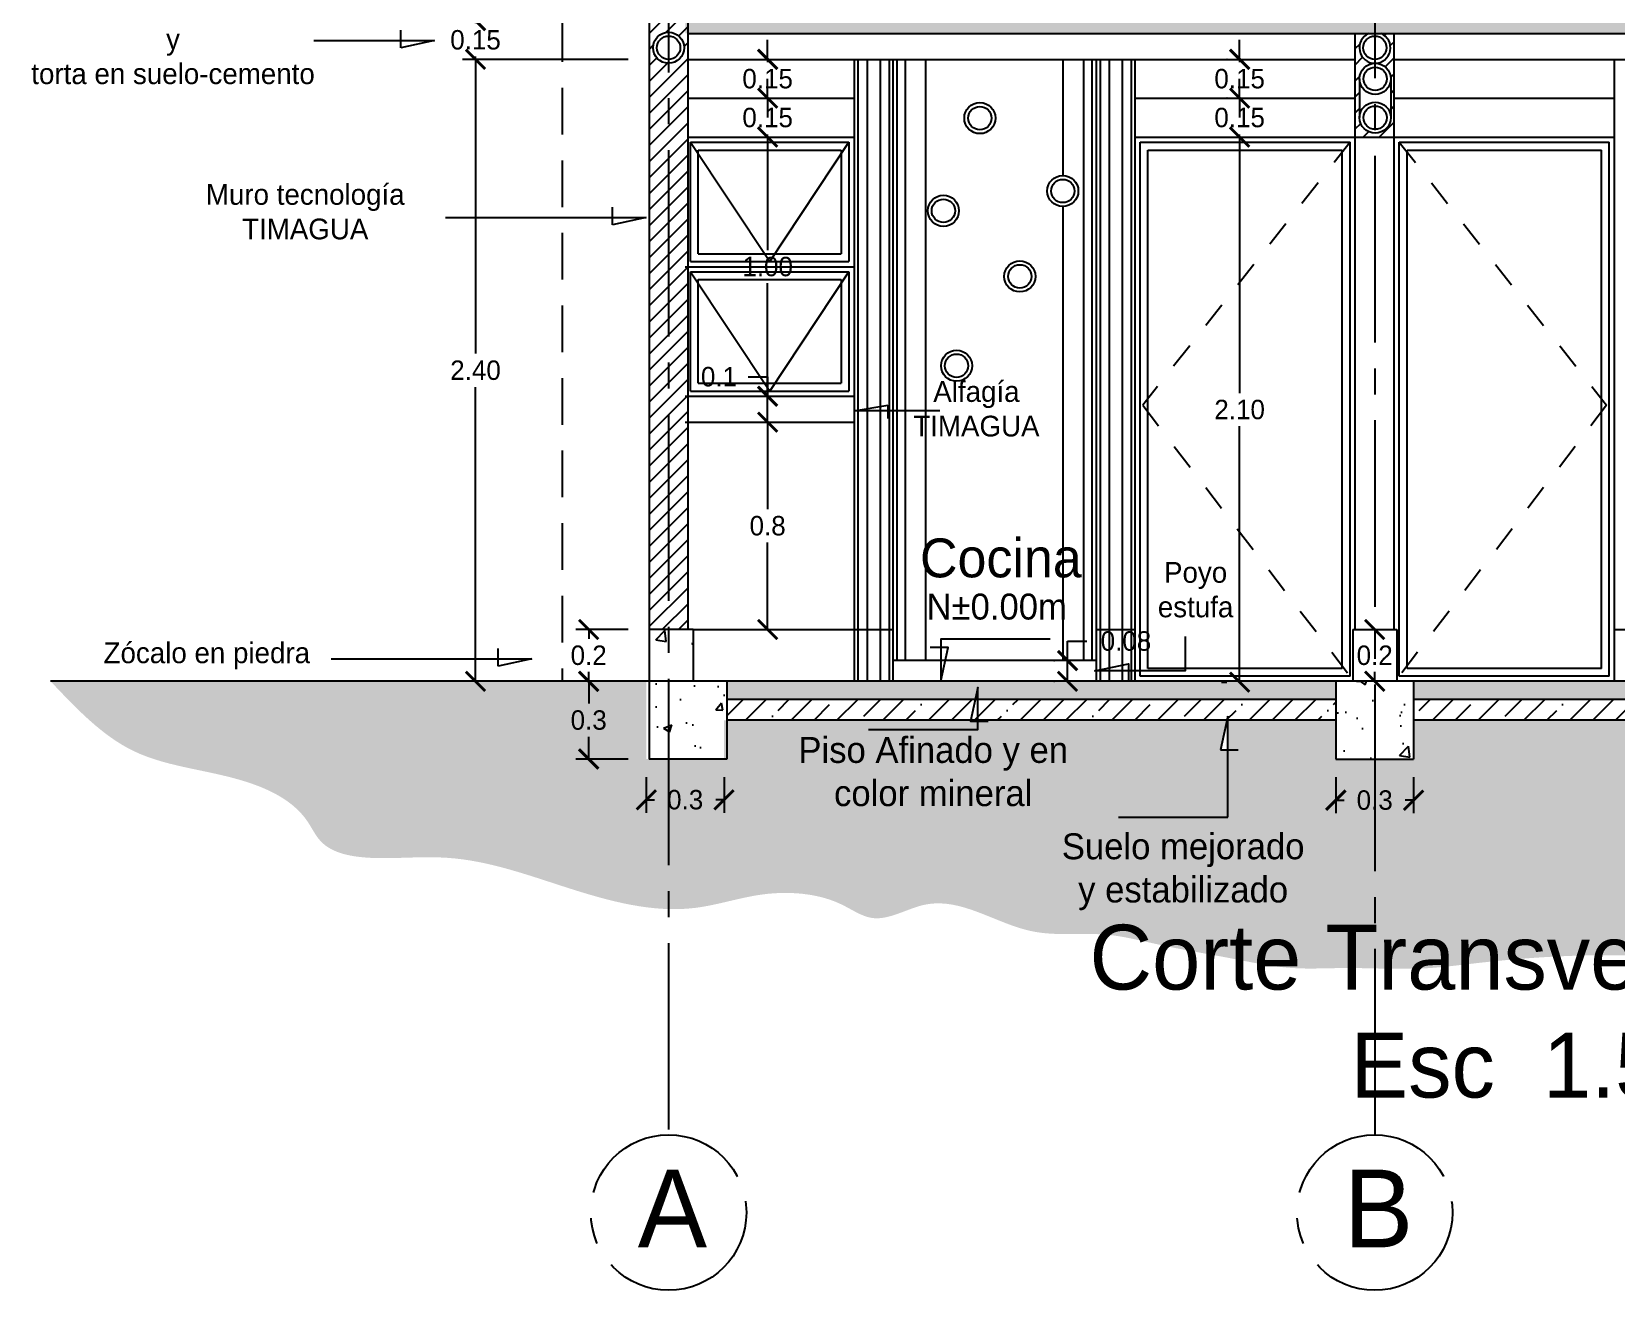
# Model space of a CAD drawing. Extents: x 132.5 to 215, y 54.5 to 129.7.
# Drawn here: x 200.14 to 206.26, y 118.42 to 123.27 of the extents above; entities that cross this region are included whole.
import ezdxf

# ---------------------------------------------------------------- set-up
doc = ezdxf.new("R2010")
doc.units = 0
doc.header["$LTSCALE"] = 0.06
doc.header["$MEASUREMENT"] = 0
doc.header["$PDMODE"] = 34
doc.header["$PDSIZE"] = -5
doc.linetypes.add('ACAD_ISO02W100', pattern=[15, 12, -3])
doc.linetypes.add('ACAD_ISO04W100', pattern=[30.5, 24, -3, 0.5, -3])
doc.layers.get('0').update_dxf_attribs({"linetype": 'CONTINUOUS'})
doc.layers.get('DEFPOINTS').update_dxf_attribs({"linetype": 'CONTINUOUS'})
for name, color, linetype in [('COTAS', 7, 'CONTINUOUS'), ('EJES', 1, 'ACAD_ISO04W100'), ('L005', 46, 'CONTINUOUS'), ('L01', 21, 'CONTINUOUS'), ('L02', 2, 'CONTINUOUS'), ('L025', 4, 'CONTINUOUS'), ('L03', 6, 'CONTINUOUS'), ('L05', 3, 'CONTINUOUS'), ('L07', 20, 'CONTINUOUS'), ('PROY', 9, 'ACAD_ISO02W100')]:
    doc.layers.add(name, color=color, linetype=linetype)
doc.styles.add('STYLE3', font='stylu.ttf')
doc.styles.add('STYLE4', font='stylu.ttf')
doc.dimstyles.new('ISO-25', dxfattribs={"dimtxt": 0.075, "dimasz": 0.075, "dimexe": 0.05, "dimexo": 0.07, "dimgap": 0.025, "dimtad": 0, "dimtih": 1, "dimtoh": 1, "dimdsep": 46, "dimtxsty": 'STYLE3', "dimblk1": 'ARCHTICK', "dimblk2": 'ARCHTICK', "dimsah": 1, "dimcen": 1, "dimadec": 0, "dimazin": 0, "dimtfac": 1, "dimtmove": 1, "dimatfit": 3, "dimldrblk": 'ARCHTICK', "dimfxl": 1, "dimtolj": 1, "dimtzin": 0, "dimarcsym": 0})
pattern_1 = [(37.5, (0, 0), (-0.002834701, 0.08670707), [0, -0.0684, 0, -0.0765, 0, -0.073125]), (7.5, (0, 0), (0.07963995, 0.126996573), [0, -0.0369, 0, -0.06165, 0, -0.023625]), (327.5, (-0.05535, 0), (0.140136384, 0.000254657), [0, -0.0225, 0, -0.081, 0, -0.10575]), (317.5, (-0.05535, 0), (0.1352757, 0.0394954), [0, -0.01125, 0, -0.0531, 0, -0.06075])]
pattern_2 = [(45, (-0.62478, 1.24149), (-0.08838835, 0.08838835), []), (45, (-0.53639, 1.24149), (-0.08838835, 0.08838835), [0.15625, -0.03125, 0, -0.03125])]
pattern_3 = [(45, (0, 0), (-0.030935922, 0.030935922), [])]

# ---------------------------------------------------------------- blocks, each defined once
blk = doc.blocks.new('_ARCHTICK')
at = {"color": 0, "linetype": 'ByBlock', "const_width": 0.15}
blk.add_lwpolyline([(-0.5, -0.5), (0.5, 0.5)], dxfattribs=at)
blk = doc.blocks.new('*D79')
at = {"color": 0, "linetype": 'ByBlock'}
for p, q in [((203.2402, 117.1686), (203.2402, 117.0313)), ((203.5402, 117.1686), (203.5402, 117.0313)), ((203.2402, 117.0813), (203.2723, 117.0813)), ((203.5402, 117.0813), (203.5081, 117.0813))]:
    blk.add_line(p, q, dxfattribs=at)
at = {"layer": 'DEFPOINTS', "color": 0, "linetype": 'ByBlock'}
for p in [(203.2402, 117.2386), (203.5402, 117.2386), (203.5402, 117.0813)]:
    blk.add_point(p, dxfattribs=at)
at = {"color": 0, "linetype": 'ByBlock', "xscale": 0.075, "yscale": 0.075, "zscale": 0.075, "rotation": 180}
blk.add_blockref('_ARCHTICK', (203.2402, 117.0813), dxfattribs=at)
at = {"color": 0, "linetype": 'ByBlock', "xscale": 0.075, "yscale": 0.075, "zscale": 0.075}
blk.add_blockref('_ARCHTICK', (203.5402, 117.0813), dxfattribs=at)
at = {"color": 0, "linetype": 'ByBlock', "insert": (203.3902, 117.0813), "char_height": 0.075, "attachment_point": 5, "style": 'STYLE3'}
blk.add_mtext('\\A1;0.3', dxfattribs=at)
blk = doc.blocks.new('*D91')
at = {"color": 0, "linetype": 'ByBlock'}
for p, q in [((203.1702, 119.9386), (202.5311, 119.9386)), ((202.5811, 119.9386), (202.5811, 118.8031)), ((202.5811, 117.5386), (202.5811, 118.6742)), ((203.1702, 117.5386), (202.5311, 117.5386))]:
    blk.add_line(p, q, dxfattribs=at)
at = {"layer": 'DEFPOINTS', "color": 0, "linetype": 'ByBlock'}
for p in [(202.5811, 119.9386), (203.2402, 119.9386), (203.2402, 117.5386)]:
    blk.add_point(p, dxfattribs=at)
at = {"color": 0, "linetype": 'ByBlock', "xscale": 0.075, "yscale": 0.075, "zscale": 0.075}
for p, rotation in [((202.5811, 119.9386), 90), ((202.5811, 117.5386), 270)]:
    blk.add_blockref('_ARCHTICK', p, dxfattribs=dict(at, rotation=rotation))
at = {"color": 0, "linetype": 'ByBlock', "insert": (202.5811, 118.7386), "char_height": 0.075, "attachment_point": 5, "style": 'STYLE3'}
blk.add_mtext('\\A1;2.40', dxfattribs=at)
blk = doc.blocks.new('*D81')
at = {"color": 0, "linetype": 'ByBlock'}
for p, q in [((203.1702, 117.7386), (202.9678, 117.7386)), ((203.0178, 117.7386), (203.0178, 117.7025)), ((203.0178, 117.5386), (203.0178, 117.5748))]:
    blk.add_line(p, q, dxfattribs=at)
at = {"layer": 'DEFPOINTS', "color": 0, "linetype": 'ByBlock'}
for p in [(203.0178, 117.7386), (203.2402, 117.7386), (203.2402, 117.5386)]:
    blk.add_point(p, dxfattribs=at)
at = {"color": 0, "linetype": 'ByBlock', "xscale": 0.075, "yscale": 0.075, "zscale": 0.075}
for p, rotation in [((203.0178, 117.7386), 90), ((203.0178, 117.5386), 270)]:
    blk.add_blockref('_ARCHTICK', p, dxfattribs=dict(at, rotation=rotation))
at = {"color": 0, "linetype": 'ByBlock', "insert": (203.0178, 117.6386), "char_height": 0.075, "attachment_point": 5, "style": 'STYLE3'}
blk.add_mtext('\\A1;0.2', dxfattribs=at)
blk = doc.blocks.new('*D80')
at = {"color": 0, "linetype": 'ByBlock'}
for p, q in [((203.1702, 117.5386), (202.9678, 117.5386)), ((203.0178, 117.5386), (203.0178, 117.4527)), ((203.0178, 117.2386), (203.0178, 117.3245)), ((203.1702, 117.2386), (202.9678, 117.2386))]:
    blk.add_line(p, q, dxfattribs=at)
at = {"layer": 'DEFPOINTS', "color": 0, "linetype": 'ByBlock'}
for p in [(203.0178, 117.5386), (203.2402, 117.5386), (203.2402, 117.2386)]:
    blk.add_point(p, dxfattribs=at)
at = {"color": 0, "linetype": 'ByBlock', "xscale": 0.075, "yscale": 0.075, "zscale": 0.075}
for p, rotation in [((203.0178, 117.5386), 90), ((203.0178, 117.2386), 270)]:
    blk.add_blockref('_ARCHTICK', p, dxfattribs=dict(at, rotation=rotation))
at = {"color": 0, "linetype": 'ByBlock', "insert": (203.0178, 117.3886), "char_height": 0.075, "attachment_point": 5, "style": 'STYLE3'}
blk.add_mtext('\\A1;0.3', dxfattribs=at)
blk = doc.blocks.new('*D92')
at = {"color": 0, "linetype": 'ByBlock'}
for p, q in [((202.5811, 120.0886), (202.5811, 120.1636)), ((203.3206, 120.0886), (202.5311, 120.0886)), ((202.5811, 120.0886), (202.5811, 120.078)), ((202.5811, 119.9386), (202.5811, 119.9492)), ((202.5811, 119.9386), (202.5811, 119.8636))]:
    blk.add_line(p, q, dxfattribs=at)
at = {"layer": 'DEFPOINTS', "color": 0, "linetype": 'ByBlock'}
for p in [(202.5811, 120.0886), (203.3906, 120.0886), (203.2402, 119.9386)]:
    blk.add_point(p, dxfattribs=at)
at = {"color": 0, "linetype": 'ByBlock', "xscale": 0.075, "yscale": 0.075, "zscale": 0.075}
for p, rotation in [((202.5811, 120.0886), 270), ((202.5811, 119.9386), 90)]:
    blk.add_blockref('_ARCHTICK', p, dxfattribs=dict(at, rotation=rotation))
at = {"color": 0, "linetype": 'ByBlock', "insert": (202.5811, 120.0136), "char_height": 0.075, "attachment_point": 5, "style": 'STYLE3'}
blk.add_mtext('\\A1;0.15', dxfattribs=at)
blk = doc.blocks.new('*D97')
at = {"color": 0, "linetype": 'ByBlock'}
for p, q in [((205.4602, 119.6386), (205.4802, 119.6386)), ((205.5302, 119.6386), (205.5302, 118.6507)), ((205.5302, 117.5352), (205.5302, 118.5231)), ((205.4602, 117.5352), (205.4802, 117.5352))]:
    blk.add_line(p, q, dxfattribs=at)
at = {"layer": 'DEFPOINTS', "color": 0, "linetype": 'ByBlock'}
for p in [(205.5302, 119.6386), (205.5302, 119.6386), (205.5302, 117.5352)]:
    blk.add_point(p, dxfattribs=at)
at = {"color": 0, "linetype": 'ByBlock', "xscale": 0.075, "yscale": 0.075, "zscale": 0.075}
for p, rotation in [((205.5302, 119.6386), 90), ((205.5302, 117.5352), 270)]:
    blk.add_blockref('_ARCHTICK', p, dxfattribs=dict(at, rotation=rotation))
at = {"color": 0, "linetype": 'ByBlock', "insert": (205.5302, 118.5869), "char_height": 0.075, "attachment_point": 5, "style": 'STYLE3'}
blk.add_mtext('\\A1;2.10', dxfattribs=at)
blk = doc.blocks.new('*D96')
at = {"color": 0, "linetype": 'ByBlock'}
for p, q in [((205.9815, 117.7386), (206.0015, 117.7386)), ((206.0515, 117.7386), (206.0515, 117.7025)), ((206.0515, 117.5386), (206.0515, 117.5748)), ((205.9815, 117.5386), (206.0015, 117.5386))]:
    blk.add_line(p, q, dxfattribs=at)
at = {"layer": 'DEFPOINTS', "color": 0, "linetype": 'ByBlock'}
for p in [(206.0515, 117.7386), (206.0515, 117.7386), (206.0515, 117.5386)]:
    blk.add_point(p, dxfattribs=at)
at = {"color": 0, "linetype": 'ByBlock', "xscale": 0.075, "yscale": 0.075, "zscale": 0.075}
for p, rotation in [((206.0515, 117.7386), 90), ((206.0515, 117.5386), 270)]:
    blk.add_blockref('_ARCHTICK', p, dxfattribs=dict(at, rotation=rotation))
at = {"color": 0, "linetype": 'ByBlock', "insert": (206.0515, 117.6386), "char_height": 0.075, "attachment_point": 5, "style": 'STYLE3'}
blk.add_mtext('\\A1;0.2', dxfattribs=at)
blk = doc.blocks.new('*D82')
at = {"color": 0, "linetype": 'ByBlock'}
for p, q in [((205.9015, 117.1686), (205.9015, 117.0298)), ((206.2015, 117.1686), (206.2015, 117.0298)), ((205.9015, 117.0798), (205.9336, 117.0798)), ((206.2015, 117.0798), (206.1694, 117.0798))]:
    blk.add_line(p, q, dxfattribs=at)
at = {"layer": 'DEFPOINTS', "color": 0, "linetype": 'ByBlock'}
for p in [(205.9015, 117.2386), (206.2015, 117.2386), (206.2015, 117.0798)]:
    blk.add_point(p, dxfattribs=at)
at = {"color": 0, "linetype": 'ByBlock', "xscale": 0.075, "yscale": 0.075, "zscale": 0.075, "rotation": 180}
blk.add_blockref('_ARCHTICK', (205.9015, 117.0798), dxfattribs=at)
at = {"color": 0, "linetype": 'ByBlock', "xscale": 0.075, "yscale": 0.075, "zscale": 0.075}
blk.add_blockref('_ARCHTICK', (206.2015, 117.0798), dxfattribs=at)
at = {"color": 0, "linetype": 'ByBlock', "insert": (206.0515, 117.0798), "char_height": 0.075, "attachment_point": 5, "style": 'STYLE3'}
blk.add_mtext('\\A1;0.3', dxfattribs=at)
blk = doc.blocks.new('*D99')
at = {"color": 0, "linetype": 'ByBlock'}
for p, q in [((205.5302, 119.9386), (205.5302, 120.0136)), ((205.4815, 119.9386), (205.4802, 119.9386)), ((205.5302, 119.9386), (205.5302, 119.928)), ((205.5302, 119.7886), (205.5302, 119.7992)), ((205.5302, 119.7886), (205.5302, 119.7136))]:
    blk.add_line(p, q, dxfattribs=at)
at = {"layer": 'DEFPOINTS', "color": 0, "linetype": 'ByBlock'}
for p in [(205.5302, 119.9386), (205.5515, 119.9386), (205.5515, 119.7886)]:
    blk.add_point(p, dxfattribs=at)
at = {"color": 0, "linetype": 'ByBlock', "xscale": 0.075, "yscale": 0.075, "zscale": 0.075}
for p, rotation in [((205.5302, 119.9386), 270), ((205.5302, 119.7886), 90)]:
    blk.add_blockref('_ARCHTICK', p, dxfattribs=dict(at, rotation=rotation))
at = {"color": 0, "linetype": 'ByBlock', "insert": (205.5302, 119.8636), "char_height": 0.075, "attachment_point": 5, "style": 'STYLE3'}
blk.add_mtext('\\A1;0.15', dxfattribs=at)
blk = doc.blocks.new('*D98')
at = {"color": 0, "linetype": 'ByBlock'}
for p, q in [((205.5302, 119.7886), (205.5302, 119.8636)), ((205.4815, 119.7886), (205.4802, 119.7886)), ((205.5302, 119.7886), (205.5302, 119.778)), ((205.5302, 119.6386), (205.5302, 119.6492)), ((205.5302, 119.6386), (205.5302, 119.5636))]:
    blk.add_line(p, q, dxfattribs=at)
at = {"layer": 'DEFPOINTS', "color": 0, "linetype": 'ByBlock'}
for p in [(205.5302, 119.7886), (205.5515, 119.7886), (205.5302, 119.6386)]:
    blk.add_point(p, dxfattribs=at)
at = {"color": 0, "linetype": 'ByBlock', "xscale": 0.075, "yscale": 0.075, "zscale": 0.075}
for p, rotation in [((205.5302, 119.7886), 270), ((205.5302, 119.6386), 90)]:
    blk.add_blockref('_ARCHTICK', p, dxfattribs=dict(at, rotation=rotation))
at = {"color": 0, "linetype": 'ByBlock', "insert": (205.5302, 119.7136), "char_height": 0.075, "attachment_point": 5, "style": 'STYLE3'}
blk.add_mtext('\\A1;0.15', dxfattribs=at)
blk = doc.blocks.new('*D90')
at = {"color": 0, "linetype": 'ByBlock'}
for p, q in [((203.7085, 119.9386), (203.7085, 120.0136)), ((203.6385, 119.9386), (203.6585, 119.9386)), ((203.7085, 119.9386), (203.7085, 119.928)), ((203.7085, 119.7886), (203.7085, 119.7992)), ((203.7085, 119.7886), (203.7085, 119.7136))]:
    blk.add_line(p, q, dxfattribs=at)
at = {"layer": 'DEFPOINTS', "color": 0, "linetype": 'ByBlock'}
for p in [(203.7085, 119.9386), (203.7085, 119.9386), (203.7085, 119.7886)]:
    blk.add_point(p, dxfattribs=at)
at = {"color": 0, "linetype": 'ByBlock', "xscale": 0.075, "yscale": 0.075, "zscale": 0.075}
for p, rotation in [((203.7085, 119.9386), 270), ((203.7085, 119.7886), 90)]:
    blk.add_blockref('_ARCHTICK', p, dxfattribs=dict(at, rotation=rotation))
at = {"color": 0, "linetype": 'ByBlock', "insert": (203.7085, 119.8636), "char_height": 0.075, "attachment_point": 5, "style": 'STYLE3'}
blk.add_mtext('\\A1;0.15', dxfattribs=at)
blk = doc.blocks.new('*D89')
at = {"color": 0, "linetype": 'ByBlock'}
for p, q in [((203.7085, 119.7886), (203.7085, 119.8636)), ((203.6385, 119.7886), (203.6585, 119.7886)), ((203.7085, 119.7886), (203.7085, 119.778)), ((203.7085, 119.6386), (203.7085, 119.6492)), ((203.7085, 119.6386), (203.7085, 119.5636))]:
    blk.add_line(p, q, dxfattribs=at)
at = {"layer": 'DEFPOINTS', "color": 0, "linetype": 'ByBlock'}
for p in [(203.7085, 119.7886), (203.7085, 119.7886), (203.7085, 119.6386)]:
    blk.add_point(p, dxfattribs=at)
at = {"color": 0, "linetype": 'ByBlock', "xscale": 0.075, "yscale": 0.075, "zscale": 0.075}
for p, rotation in [((203.7085, 119.7886), 270), ((203.7085, 119.6386), 90)]:
    blk.add_blockref('_ARCHTICK', p, dxfattribs=dict(at, rotation=rotation))
at = {"color": 0, "linetype": 'ByBlock', "insert": (203.7085, 119.7136), "char_height": 0.075, "attachment_point": 5, "style": 'STYLE3'}
blk.add_mtext('\\A1;0.15', dxfattribs=at)
blk = doc.blocks.new('*D88')
at = {"color": 0, "linetype": 'ByBlock'}
for p, q in [((203.6385, 119.6386), (203.6585, 119.6386)), ((203.7085, 119.6386), (203.7085, 119.2025)), ((203.7085, 118.6386), (203.7085, 119.0748))]:
    blk.add_line(p, q, dxfattribs=at)
at = {"layer": 'DEFPOINTS', "color": 0, "linetype": 'ByBlock'}
for p in [(203.7085, 119.6386), (203.7085, 119.6386), (203.7085, 118.6386)]:
    blk.add_point(p, dxfattribs=at)
at = {"color": 0, "linetype": 'ByBlock', "xscale": 0.075, "yscale": 0.075, "zscale": 0.075}
for p, rotation in [((203.7085, 119.6386), 90), ((203.7085, 118.6386), 270)]:
    blk.add_blockref('_ARCHTICK', p, dxfattribs=dict(at, rotation=rotation))
at = {"color": 0, "linetype": 'ByBlock', "insert": (203.7085, 119.1386), "char_height": 0.075, "attachment_point": 5, "style": 'STYLE3'}
blk.add_mtext('\\A1;1.00', dxfattribs=at)
blk = doc.blocks.new('*D110')
at = {"color": 0, "linetype": 'ByBlock'}
for p, q in [((203.6385, 118.5386), (203.6585, 118.5386)), ((203.7085, 118.5386), (203.7085, 118.2027)), ((203.7085, 117.7386), (203.7085, 118.0746)), ((203.6385, 117.7386), (203.6585, 117.7386))]:
    blk.add_line(p, q, dxfattribs=at)
at = {"layer": 'DEFPOINTS', "color": 0, "linetype": 'ByBlock'}
for p in [(203.7085, 118.5386), (203.7085, 118.5386), (203.7085, 117.7386)]:
    blk.add_point(p, dxfattribs=at)
at = {"color": 0, "linetype": 'ByBlock', "xscale": 0.075, "yscale": 0.075, "zscale": 0.075}
for p, rotation in [((203.7085, 118.5386), 90), ((203.7085, 117.7386), 270)]:
    blk.add_blockref('_ARCHTICK', p, dxfattribs=dict(at, rotation=rotation))
at = {"color": 0, "linetype": 'ByBlock', "insert": (203.7085, 118.1386), "char_height": 0.075, "attachment_point": 5, "style": 'STYLE3'}
blk.add_mtext('\\A1;0.8', dxfattribs=at)
blk = doc.blocks.new('*D111')
at = {"color": 0, "linetype": 'ByBlock'}
for p, q in [((203.6335, 118.7136), (203.7085, 118.7136)), ((203.7085, 118.7136), (203.7085, 118.6386)), ((203.6464, 118.6386), (203.6585, 118.6386)), ((203.7085, 118.5386), (203.7085, 118.6386))]:
    blk.add_line(p, q, dxfattribs=at)
at = {"layer": 'DEFPOINTS', "color": 0, "linetype": 'ByBlock'}
for p in [(203.7085, 118.6386), (203.7164, 118.6386), (203.7085, 118.5386)]:
    blk.add_point(p, dxfattribs=at)
at = {"color": 0, "linetype": 'ByBlock', "xscale": 0.075, "yscale": 0.075, "zscale": 0.075}
for p, rotation in [((203.7085, 118.6386), 90), ((203.7085, 118.5386), 270)]:
    blk.add_blockref('_ARCHTICK', p, dxfattribs=dict(at, rotation=rotation))
at = {"color": 0, "linetype": 'ByBlock', "insert": (203.5208, 118.7136), "char_height": 0.075, "attachment_point": 5, "style": 'STYLE3'}
blk.add_mtext('\\A1;0.1', dxfattribs=at)
blk = doc.blocks.new('*D276')
at = {"color": 0, "linetype": 'ByBlock'}
for p, q in [((204.1393, 120.9264), (204.1393, 121.0014)), ((204.1393, 121.0014), (204.2143, 121.0014)), ((204.0858, 120.9264), (204.0893, 120.9264)), ((204.1393, 120.8464), (204.1393, 120.9264)), ((204.0858, 120.8464), (204.0893, 120.8464))]:
    blk.add_line(p, q, dxfattribs=at)
at = {"layer": 'DEFPOINTS', "color": 0, "linetype": 'ByBlock'}
for p in [(204.1393, 120.9264), (204.1558, 120.9264), (204.1558, 120.8464)]:
    blk.add_point(p, dxfattribs=at)
at = {"color": 0, "linetype": 'ByBlock', "xscale": 0.075, "yscale": 0.075, "zscale": 0.075}
for p, rotation in [((204.1393, 120.9264), 90), ((204.1393, 120.8464), 270)]:
    blk.add_blockref('_ARCHTICK', p, dxfattribs=dict(at, rotation=rotation))
at = {"color": 0, "linetype": 'ByBlock', "insert": (204.3648, 121.0014), "char_height": 0.075, "attachment_point": 5, "style": 'STYLE3'}
blk.add_mtext('\\A1;0.08', dxfattribs=at)

msp = doc.modelspace()

# ---------------------------------------------------------------- hatches: boundary and pattern name
at = {"layer": 'L005'}
h = msp.add_hatch(dxfattribs=at)
h.set_pattern_fill('ANSI31,_O', color=256, scale=0.35)
h.set_pattern_definition(pattern_3)
h.paths.add_polyline_path([(202.6748, 125.2664, -0.414214), (202.7248, 125.3164), (202.9753, 125.3164, 0.226293), (203.0141, 125.3349), (203.1879, 125.5564), (203.1826, 125.5564), (202.6748, 125.5564), (202.6748, 125.8064), (202.5244, 125.8064), (202.5244, 120.9664), (202.6748, 120.9664)])
h.paths.add_polyline_path([(202.5488, 125.3764, -1), (202.6488, 125.3764, -1)], flags=16)
h.paths.add_polyline_path([(202.5638, 125.3764, -1), (202.6338, 125.3764, -1)], flags=0)
h.paths.add_polyline_path([(202.8849, 125.3764, -1), (202.9849, 125.3764, -1)], flags=16)
h.paths.add_polyline_path([(202.8999, 125.3764, -1), (202.9699, 125.3764, -1)], flags=0)
h.paths.add_polyline_path([(202.5488, 125.4964, -1), (202.6488, 125.4964, -1)], flags=16)
h.paths.add_polyline_path([(202.5638, 125.4964, -1), (202.6338, 125.4964, -1)], flags=0)
h.paths.add_polyline_path([(202.8849, 125.4964, -1), (202.9849, 125.4964, -1)], flags=16)
h.paths.add_polyline_path([(202.8999, 125.4964, -1), (202.9699, 125.4964, -1)], flags=0)
h.paths.add_polyline_path([(202.6596, 123.2114, -1), (202.5396, 123.2114, -1)], flags=16)
h.paths.add_polyline_path([(202.6446, 123.2114, -1.000001), (202.5546, 123.2114, -1.000001)], flags=0)
h = msp.add_hatch(dxfattribs=at)
h.set_pattern_fill('ANSI31,_O', color=256, scale=0.35)
h.set_pattern_definition(pattern_3)
h.paths.add_polyline_path([(205.3998, 123.2664), (205.3495, 123.2664, -0.801164), (205.3274, 123.1514, -0.410524), (205.3866, 123.0914), (205.3866, 122.9414, -1), (205.2666, 122.9414), (205.2666, 123.0914, -0.40546), (205.3248, 123.1513, -0.808317), (205.3017, 123.2664), (205.2498, 123.2664), (205.2498, 122.8664), (205.3998, 122.8664)])
at = {"layer": 'L01'}
h = msp.add_hatch(dxfattribs=at)
h.set_pattern_fill('EARTH,_O', color=256, scale=0.78, angle=45)
h.set_pattern_definition([(45, (0, 0), (3e-17, 0.27577164), [0.195, -0.195]), (45, (-0.0517, 0.0517), (3e-17, 0.27577164), [0.195, -0.195]), (45, (-0.10341, 0.10341), (3e-17, 0.27577164), [0.195, -0.195]), (135, (-0.10341, 0.13789), (-0.27577164, 3e-17), [0.195, -0.195]), (135, (-0.0517, 0.1896), (-0.27577164, 3e-17), [0.195, -0.195]), (135, (1e-17, 0.2413), (-0.27577164, 3e-17), [0.195, -0.195])])
edge = h.paths.add_edge_path()
edge.add_line((208.5794, 120.3514), (208.5513, 120.3514))
edge.add_line((208.5513, 120.3514), (208.5761, 120.4664))
edge.add_line((208.5761, 120.4664), (207.9948, 120.4664))
edge.add_line((207.9948, 120.4664), (207.9948, 120.3164))
edge.add_line((207.9948, 120.3164), (207.6948, 120.3164))
edge.add_line((207.6948, 120.3164), (207.6948, 120.6164))
edge.add_line((207.6948, 120.6164), (205.4748, 120.6164))
edge.add_line((205.4748, 120.6164), (205.4748, 120.4664))
edge.add_line((205.4748, 120.4664), (205.1748, 120.4664))
edge.add_line((205.1748, 120.4664), (205.1748, 120.6164))
edge.add_line((205.1748, 120.6164), (204.7579, 120.6164))
edge.add_line((204.7579, 120.6164), (204.7579, 120.5014))
edge.add_line((204.7579, 120.5014), (204.7297, 120.5014))
edge.add_line((204.7297, 120.5014), (204.7545, 120.6164))
edge.add_line((204.7545, 120.6164), (203.7933, 120.6164))
edge.add_line((203.7933, 120.6164), (203.7933, 120.6128))
edge.add_line((203.7933, 120.6128), (203.7652, 120.6128))
edge.add_line((203.7652, 120.6128), (203.7659, 120.6164))
edge.add_line((203.7659, 120.6164), (202.8135, 120.6164))
edge.add_line((202.8135, 120.6164), (202.8135, 120.4664))
edge.add_line((202.8135, 120.4664), (202.5135, 120.4664))
edge.add_line((202.5135, 120.4664), (202.5135, 120.7664))
edge.add_line((202.5135, 120.7664), (200.2144, 120.7664))
edge.add_spline(control_points=[(200.2144, 120.7664), (200.3139, 120.6611), (200.5279, 120.4346), (200.9303, 120.4221), (201.1863, 120.2804), (201.2658, 120.1069), (201.424, 120.0815), (201.5863, 120.0854), (201.8486, 120.0953), (202.2109, 119.9615), (202.6269, 119.8479), (202.9292, 119.951), (203.1253, 119.9526), (203.2672, 119.9138), (203.4075, 119.8149), (203.6624, 119.985), (203.9521, 119.7614), (204.2636, 119.8071), (204.5139, 119.7416), (204.7544, 119.7028), (204.9897, 119.6513), (205.2493, 119.6655), (205.469, 119.6495), (205.6618, 119.6724), (206.0339, 119.7149), (206.6393, 119.7236), (207.3489, 119.5612), (207.7692, 119.8301), (208.0516, 119.8424), (208.3088, 119.8398), (208.5068, 119.8403), (208.6915, 119.8404), (208.8765, 119.8397), (209.0521, 119.8424), (209.4375, 119.8286), (209.7385, 120.1208), (210.1444, 120.3216), (210.4253, 120.3411), (210.6837, 120.3904), (210.8807, 120.3771), (210.9905, 120.4411), (211.1345, 120.4761), (211.2821, 120.6127), (211.413, 120.7136), (211.4814, 120.7664)], knot_values=[0, 0, 0, 0, 0.418087, 0.89979, 1.150078, 1.24301, 1.446854, 1.562892, 1.743396, 2.221813, 2.717812, 2.980774, 3.161278, 3.295878, 3.422847, 3.635477, 4.060738, 4.344678, 4.554558, 4.830174, 5.078173, 5.27157, 5.60679, 5.736363, 5.853114, 6.729843, 7.580787, 7.863524, 8.175363, 8.407438, 8.639514, 8.768444, 8.961841, 9.193916, 9.297061, 10.107969, 10.309088, 10.65293, 10.934987, 11.104893, 11.22467, 11.307081, 11.545631, 11.806446, 11.806446, 11.806446, 11.806446], degree=3, periodic=0)
edge.add_line((211.4814, 120.7664), (209.0638, 120.7664))
edge.add_line((209.0638, 120.7664), (209.0638, 120.6164))
edge.add_line((209.0638, 120.6164), (209.0638, 120.3164))
edge.add_line((209.0638, 120.3164), (208.7638, 120.3164))
edge.add_line((208.7638, 120.3164), (208.7638, 120.4664))
edge.add_line((208.7638, 120.4664), (208.5794, 120.4664))
edge.add_line((208.5794, 120.4664), (208.5794, 120.3514))
h.paths.add_polyline_path([(209.4687, 120.4717), (209.5991, 120.4998), (209.5991, 120.4717)], flags=16)
h.paths.add_polyline_path([(202.5518, 120.367), (202.7751, 120.367), (202.7751, 120.2512), (202.5518, 120.2512)], flags=24)
h.paths.add_polyline_path([(202.1795, 120.6742), (202.4028, 120.6742), (202.4028, 120.5585), (202.1795, 120.5585)], flags=24)
h.paths.add_polyline_path([(205.2132, 120.3655), (205.4365, 120.3655), (205.4365, 120.2497), (205.2132, 120.2497)], flags=24)
h.paths.add_polyline_path([(209.121, 120.8495), (209.4124, 120.8495), (209.4124, 120.7332), (209.121, 120.7332)], flags=9)
h.paths.add_polyline_path([(209.155, 120.5242), (209.3783, 120.5242), (209.3783, 120.4085), (209.155, 120.4085)], flags=24)
h.paths.add_polyline_path([(208.8022, 120.2009), (209.0255, 120.2009), (209.0255, 120.0851), (208.8022, 120.0851)], flags=24)
h.paths.add_polyline_path([(207.7332, 120.1995), (207.9565, 120.1995), (207.9565, 120.0838), (207.7332, 120.0838)], flags=24)
h.paths.add_polyline_path([(209.509, 120.5402), (211.2013, 120.5402), (211.2013, 120.1893), (209.509, 120.1893)], flags=24)
h.paths.add_polyline_path([(207.8866, 120.0547), (208.9275, 120.0547), (208.9275, 119.7047), (207.8866, 119.7047)], flags=24)
h.paths.add_polyline_path([(204.0526, 120.2047), (205.1184, 120.2047), (205.1184, 119.8536), (204.0526, 119.8536)], flags=24)
h.paths.add_polyline_path([(203.0211, 120.5765), (204.2207, 120.5765), (204.2207, 120.2585), (203.0211, 120.2585)], flags=24)
h.paths.add_polyline_path([(204.0347, 119.8893), (207.8213, 119.8893), (207.8213, 119.0942), (204.0347, 119.0942)], flags=9)
h.paths.add_polyline_path([(206.2729, 120.2098), (207.1924, 120.2098), (207.1924, 120.087), (206.2729, 120.087)], flags=24)
at = {"layer": 'L02'}
h = msp.add_hatch(dxfattribs=at)
h.set_pattern_fill('AR-SAND', color=256, scale=0.045, style=0)
h.set_pattern_definition(pattern_1)
h.paths.add_polyline_path([(202.6639, 123.3164), (202.6639, 123.2664), (207.9551, 123.2664), (207.9551, 123.3164)])
h = msp.add_hatch(dxfattribs=at)
h.set_pattern_fill('AR-CONC,_O', color=256, scale=0.045)
h.set_pattern_definition([(50, (-48.33915, 60.03698), (0.32276708, -0.02823846), [0.03375, -0.37125]), (355, (-48.33915, 60.03698), (-0.0624381, 0.33848646), [0.027, -0.297]), (100.4514, (-48.31226, 60.03463), (0.26032922, 0.3102478), [0.0286831, -0.31551395]), (46.1842, (-48.33915, 60.127), (0.4802585, -0.07448356), [0.050625, -0.556875]), (96.6356, (-48.29913, 60.12077), (0.4205982, 0.438353), [0.0430246, -0.47327085]), (351.1842, (-48.33915, 60.127), (0.4205979, 0.4383534), [0.0405, -0.4455]), (21, (-48.29415, 60.10448), (0.26860817, -0.1811785), [0.03375, -0.37125]), (326, (-48.29415, 60.10448), (0.1094919, 0.3263175), [0.027, -0.297]), (71.4514, (-48.27177, 60.08938), (0.3781002, 0.14513872), [0.0286831, -0.31551395]), (37.5, (-48.33915, 60.03698), (0.005471935, 0.149802234), [0, -0.2934, 0, -0.3015, 0, -0.298125]), (7.5, (-48.33915, 60.03698), (0.11838129, 0.17748527), [0, -0.1719, 0, -0.28665, 0, -0.113625]), (327.5, (-48.4395, 60.03698), (0.240220096, -0.01014969), [0, -0.1125, 0, -0.351, 0, -0.46575]), (317.5, (-48.4845, 60.03698), (0.26243378, 0.04504724), [0, -0.14625, 0, -0.2331, 0, -0.33075])])
h.paths.add_polyline_path([(202.6944, 120.9664), (202.5244, 120.9664), (202.5244, 120.7664), (202.6944, 120.7664)])
h.paths.add_polyline_path([(202.8244, 120.7664), (202.5244, 120.7664), (202.5244, 120.4664), (202.8244, 120.4664)])
h = msp.add_hatch(dxfattribs=at)
h.set_pattern_fill('AR-SAND', color=256, scale=0.045, style=0)
h.set_pattern_definition(pattern_1)
h.paths.add_polyline_path([(205.1748, 120.6964), (205.1748, 120.7664), (202.8244, 120.7664), (202.8244, 120.6964)])
h.paths.add_polyline_path([(205.4748, 120.7664), (205.4748, 120.6964), (207.7345, 120.6964), (207.7345, 120.7664)])
h.paths.add_polyline_path([(208.7638, 120.5464), (208.7638, 120.6164), (207.9948, 120.6164), (207.9948, 120.5464)])
h = msp.add_hatch(dxfattribs=at)
h.set_pattern_fill('AR-CONC,_O', color=256, scale=0.045)
h.set_pattern_definition([(50, (-48.35002, 60.03698), (0.32276708, -0.02823846), [0.03375, -0.37125]), (355, (-48.35002, 60.03698), (-0.0624381, 0.33848646), [0.027, -0.297]), (100.4514, (-48.32312, 60.03463), (0.26032922, 0.3102478), [0.0286831, -0.31551395]), (46.1842, (-48.35, 60.127), (0.4802585, -0.07448356), [0.050625, -0.556875]), (96.6356, (-48.31, 60.12077), (0.4205982, 0.438353), [0.0430246, -0.47327085]), (351.1842, (-48.35, 60.127), (0.4205979, 0.4383534), [0.0405, -0.4455]), (21, (-48.30502, 60.10448), (0.26860817, -0.1811785), [0.03375, -0.37125]), (326, (-48.30502, 60.10448), (0.1094919, 0.3263175), [0.027, -0.297]), (71.4514, (-48.28263, 60.08938), (0.3781002, 0.14513872), [0.0286831, -0.31551395]), (37.5, (-48.35002, 60.03698), (0.005471935, 0.149802234), [0, -0.2934, 0, -0.3015, 0, -0.298125]), (7.5, (-48.35002, 60.03698), (0.11838129, 0.17748527), [0, -0.1719, 0, -0.28665, 0, -0.113625]), (327.5, (-48.45037, 60.03698), (0.240220096, -0.01014969), [0, -0.1125, 0, -0.351, 0, -0.46575]), (317.5, (-48.49537, 60.03698), (0.26243378, 0.04504724), [0, -0.14625, 0, -0.2331, 0, -0.33075])])
h.paths.add_polyline_path([(205.1748, 120.7664), (205.1748, 120.4664), (205.4748, 120.4664), (205.4748, 120.7664)])
h = msp.add_hatch(dxfattribs=at)
h.set_pattern_fill('ANSI35,_O', color=256, scale=0.5)
h.set_pattern_definition(pattern_2)
h.paths.add_polyline_path([(202.8244, 120.6964), (202.8244, 120.6164), (205.1748, 120.6164), (205.1748, 120.6964)])
h = msp.add_hatch(dxfattribs=at)
h.set_pattern_fill('ANSI35,_O', color=256, scale=0.5)
h.set_pattern_definition(pattern_2)
h.paths.add_polyline_path([(207.7345, 120.6164), (207.7345, 120.6964), (205.4748, 120.6964), (205.4748, 120.6164)])
h.paths.add_polyline_path([(207.9948, 120.5464), (207.9948, 120.4664), (208.7638, 120.4664), (208.7638, 120.5464)])

# ---------------------------------------------------------------- linework, layer by layer
at = {"layer": 'COTAS'}
for p, q in [((201.23, 123.2392), (201.6964, 123.2392)), ((201.566, 123.2111), (201.566, 123.2794)), ((201.6964, 123.2392), (201.566, 123.2111)), ((202.3832, 122.5281), (202.3832, 122.5964)), ((201.739, 122.5563), (202.5135, 122.5563)), ((202.5135, 122.5563), (202.3832, 122.5281)), ((203.3155, 121.8096), (203.4456, 121.8318)), ((203.4456, 121.8318), (203.4456, 121.78)), ((203.6466, 121.8096), (203.3155, 121.8096)), ((201.2976, 120.853), (202.0721, 120.853)), ((201.9417, 120.8249), (201.9417, 120.8932)), ((202.0721, 120.853), (201.9417, 120.8249)), ((204.7579, 120.6318), (204.7297, 120.5014)), ((204.7579, 120.2422), (204.7579, 120.6318)), ((204.7297, 120.5014), (204.7981, 120.5014)), ((204.3359, 120.2422), (204.7579, 120.2422))]:
    msp.add_line(p, q, dxfattribs=at)
for points in [[(204.0719, 120.9288), (203.6499, 120.9288), (203.6499, 120.7664), (203.678, 120.8967), (203.6097, 120.8967)], [(204.5937, 120.9396), (204.5937, 120.8062), (204.2445, 120.8062), (204.3748, 120.8343), (204.3748, 120.766)], [(203.3713, 120.5806), (203.7933, 120.5806), (203.7933, 120.7431), (203.7652, 120.6128), (203.8335, 120.6128)]]:
    msp.add_lwpolyline(points, dxfattribs=at)
at = {"layer": 'EJES', "ltscale": 0.5}
for p, q in [((202.5996, 127.9163), (202.5996, 119.0163)), ((205.3248, 127.8936), (205.3248, 119.0164))]:
    msp.add_line(p, q, dxfattribs=at)
for centre in [(202.5996, 118.7163), (205.3248, 118.7164)]:
    msp.add_circle(centre, 0.3, dxfattribs=at)
at = {"layer": 'L005'}
for p, q in [((203.4805, 123.1664), (203.4805, 120.8464)), ((203.5133, 120.8464), (203.5133, 123.1664)), ((203.5926, 120.8464), (203.5926, 123.1664)), ((204.1227, 122.7184), (204.1227, 123.1664)), ((204.202, 120.8464), (204.202, 123.1664)), ((204.2348, 120.8464), (204.2348, 123.1664)), ((204.1227, 120.8464), (204.1227, 122.5984))]:
    msp.add_line(p, q, dxfattribs=at)
for centre, radius in [((203.801, 122.9397), 0.06), ((203.801, 122.9397), 0.045), ((204.1209, 122.6584), 0.06), ((204.1209, 122.6584), 0.045), ((203.6602, 122.582), 0.06), ((203.6602, 122.582), 0.045), ((203.9553, 122.3289), 0.06), ((203.9553, 122.3289), 0.045), ((203.711, 121.9841), 0.06), ((203.711, 121.9841), 0.045)]:
    msp.add_circle(centre, radius, dxfattribs=at)
at = {"layer": 'L01'}
for p, q in [((203.3305, 123.1664), (203.3305, 120.7664)), ((203.3655, 123.1664), (203.3655, 120.7664)), ((203.4155, 123.1664), (203.4155, 120.7664)), ((203.4505, 123.1664), (203.4505, 120.7664)), ((204.2648, 123.1664), (204.2648, 120.7664)), ((204.2998, 123.1664), (204.2998, 120.7664)), ((204.3498, 123.1664), (204.3498, 120.7664)), ((204.3848, 123.1664), (204.3848, 120.7664)), ((202.7139, 122.4164), (202.7139, 122.8164)), ((202.7139, 122.8164), (203.2655, 122.8164)), ((203.2655, 122.8164), (203.2655, 122.4164)), ((204.4498, 120.8164), (204.4498, 122.8164)), ((204.4498, 122.8164), (205.1998, 122.8164)), ((205.1998, 120.8164), (205.1998, 122.8164)), ((205.4498, 120.8164), (205.4498, 122.8164)), ((205.4498, 122.8164), (206.1998, 122.8164)), ((206.1998, 120.8164), (206.1998, 122.8164)), ((202.7139, 122.4164), (203.2655, 122.4164)), ((202.7139, 121.9164), (202.7139, 122.3164)), ((202.7139, 122.3164), (203.2655, 122.3164)), ((203.2655, 122.3164), (203.2655, 121.9164)), ((202.7139, 121.9164), (203.2655, 121.9164)), ((202.6944, 120.9664), (203.4655, 120.9664)), ((204.2498, 120.9664), (204.3998, 120.9664)), ((206.2498, 120.9664), (208.8938, 120.9664)), ((205.1998, 120.8164), (204.4498, 120.8164)), ((206.1998, 120.8164), (205.4498, 120.8164))]:
    msp.add_line(p, q, dxfattribs=at)
at = {"layer": 'L02'}
for p, q in [((203.3155, 123.1664), (203.3155, 120.7664)), ((203.4655, 123.1664), (203.4655, 120.7664)), ((204.2498, 123.1664), (204.2498, 120.7664)), ((204.3998, 120.7664), (204.3998, 123.1664)), ((206.2498, 120.7664), (206.2498, 123.1664)), ((205.2666, 123.0914), (205.2666, 122.9414)), ((205.3866, 123.0914), (205.3866, 122.9414)), ((202.6748, 123.0164), (203.3155, 123.0164)), ((204.3998, 123.0164), (205.2498, 123.0164)), ((205.3998, 123.0164), (206.2498, 123.0164)), ((202.6748, 122.8664), (203.3155, 122.8664)), ((202.6839, 122.3864), (202.6839, 122.8464)), ((202.6839, 122.8464), (203.2955, 122.8464)), ((203.2955, 122.8464), (203.2955, 122.3864)), ((204.3998, 122.8664), (205.2498, 122.8664)), ((204.4198, 120.7864), (204.4198, 122.8464)), ((204.4198, 122.8464), (205.2298, 122.8464)), ((205.2298, 120.7864), (205.2298, 122.8464)), ((205.3998, 122.8664), (206.2498, 122.8664)), ((205.4198, 120.7864), (205.4198, 122.8464)), ((205.4198, 122.8464), (206.2298, 122.8464)), ((206.2298, 120.7864), (206.2298, 122.8464)), ((202.6839, 122.3864), (203.2955, 122.3864)), ((202.6639, 122.3664), (203.3155, 122.3664)), ((202.6839, 122.3464), (203.2955, 122.3464)), ((202.6839, 121.8864), (202.6839, 122.3464)), ((203.2955, 122.3464), (203.2955, 121.8864)), ((202.6639, 121.8664), (203.3155, 121.8664)), ((202.6839, 121.8864), (203.2955, 121.8864)), ((202.6639, 121.7664), (203.3155, 121.7664)), ((204.2498, 120.8464), (203.4655, 120.8464)), ((205.2298, 120.7864), (204.4198, 120.7864)), ((206.2298, 120.7864), (205.4198, 120.7864))]:
    msp.add_line(p, q, dxfattribs=at)
for centre in [(202.5996, 123.2114), (205.3256, 123.2113), (205.3266, 123.0914), (205.3266, 122.9414)]:
    msp.add_circle(centre, 0.045, dxfattribs=at)
at = {"layer": 'L025'}
for p, q in [((202.6748, 123.1664), (205.2498, 123.1664)), ((205.3998, 123.1664), (207.9551, 123.1664)), ((205.2498, 120.9664), (205.2498, 122.8664)), ((205.3998, 120.9664), (205.3998, 122.8664)), ((205.2398, 120.9664), (205.2398, 120.7664)), ((205.2398, 120.9664), (205.4098, 120.9664)), ((205.4098, 120.9664), (205.4098, 120.7664))]:
    msp.add_line(p, q, dxfattribs=at)
for centre in [(202.5996, 123.2114), (205.3266, 123.0914), (205.3266, 122.9414)]:
    msp.add_circle(centre, 0.06, dxfattribs=at)
msp.add_arc((205.3256, 123.2113), 0.06, 113.48053, 66.51947, dxfattribs=at)
at = {"layer": 'L03'}
for p, q in [((202.6748, 123.2664), (205.2498, 123.2664)), ((205.3998, 123.2664), (207.9551, 123.2664))]:
    msp.add_line(p, q, dxfattribs=at)
at = {"layer": 'L05'}
for p, q in [((202.5244, 125.8064), (202.5244, 120.9664)), ((202.6748, 120.9664), (202.6748, 125.2664)), ((205.2498, 122.8664), (205.2498, 123.2664)), ((205.2498, 123.2664), (205.3998, 123.2664)), ((205.3998, 122.8664), (205.3998, 123.2664)), ((205.2498, 122.8664), (205.3998, 122.8664))]:
    msp.add_line(p, q, dxfattribs=at)
at = {"layer": 'L07'}
for p, q in [((202.6944, 120.9664), (202.5244, 120.9664)), ((202.5244, 120.9664), (202.5244, 120.7664)), ((202.6944, 120.9664), (202.6944, 120.7664)), ((202.5244, 120.7664), (200.2144, 120.7664)), ((202.8244, 120.7664), (202.5244, 120.7664)), ((202.5244, 120.7664), (202.5244, 120.4664)), ((205.1748, 120.7664), (202.8135, 120.7664)), ((202.8244, 120.7664), (202.8244, 120.4664)), ((205.1748, 120.7664), (205.1748, 120.4664)), ((205.4748, 120.7664), (205.1748, 120.7664)), ((207.9551, 120.7664), (205.4748, 120.7664)), ((205.4748, 120.7664), (205.4748, 120.4664)), ((205.1748, 120.6964), (202.8244, 120.6964)), ((207.7345, 120.6964), (205.4748, 120.6964)), ((205.1748, 120.6164), (202.8244, 120.6164)), ((207.7345, 120.6164), (205.4748, 120.6164)), ((202.8244, 120.4664), (202.5244, 120.4664)), ((205.1748, 120.4664), (205.4748, 120.4664))]:
    msp.add_line(p, q, dxfattribs=at)
at = {"layer": 'PROY', "ltscale": 0.25}
msp.add_line((202.1887, 125.8564), (202.1887, 120.7664), dxfattribs=at)
at = {"layer": 'PROY'}
for p, q in [((202.6839, 122.8464), (202.9897, 122.3864)), ((202.9897, 122.3864), (203.2955, 122.8464)), ((202.6839, 122.3464), (202.9897, 121.8864)), ((202.9897, 121.8864), (203.2955, 122.3464))]:
    msp.add_line(p, q, dxfattribs=at)
at = {"layer": 'PROY', "ltscale": 0.05}
for p, q in [((205.2298, 122.8464), (204.4298, 121.8314)), ((205.4198, 122.8464), (206.2198, 121.8314)), ((204.4298, 121.8314), (205.2298, 120.7864)), ((206.2198, 121.8314), (205.4198, 120.7864))]:
    msp.add_line(p, q, dxfattribs=at)

# ---------------------------------------------------------------- texts
at = {"layer": 'COTAS', "char_height": 0.08, "attachment_point": 2, "style": 'STYLE4'}
for s, insert in [('Entrepiso en madera\\Py \\Ptorta en suelo-cemento', (200.6869, 123.4177)), ('Muro tecnología\\PTIMAGUA', (201.1972, 122.6852)), ('Alfagía\\PTIMAGUA', (203.7876, 121.9246)), ('Poyo \\Pestufa', (204.6335, 121.2268)), ('Zócalo en piedra', (200.8173, 120.9163))]:
    msp.add_mtext(s, dxfattribs=dict(at, insert=insert))
at = {"layer": 'L02', "attachment_point": 2, "style": 'STYLE3'}
for s, insert, char_height in [('Cocina', (203.882, 121.3175), 0.15), ('N±0.00m', (203.8659, 121.1047), 0.1), ('Piso Afinado y en\\Pcolor mineral', (203.6209, 120.5515), 0.1), ('Suelo mejorado \\Py estabilizado', (204.5855, 120.1797), 0.1)]:
    msp.add_mtext(s, dxfattribs=dict(at, insert=insert, char_height=char_height))
at = {"layer": 'L025', "style": 'STYLE3'}
for s, insert, char_height, attachment_point in [("Corte Transversal C-C'\\PEsc  1.50", (205.928, 119.4918), 0.25, 5), ('A', (202.4805, 118.882), 0.3, 1), ('B', (205.2058, 118.8821), 0.3, 1)]:
    msp.add_mtext(s, dxfattribs=dict(at, insert=insert, char_height=char_height, attachment_point=attachment_point))

# ---------------------------------------------------------------- dimensions: what is measured, and where the dimension line sits
at = {"layer": 'COTAS'}
for base, p1, p2, angle, override, picture, middle, set_off in [((201.8544, 123.3164), (202.5135, 123.1664), (202.6639, 123.3164), 90, {"dimse1": 1}, '*D92', (201.8544, 123.2414), (-0.7267, 3.2278)), ((202.9818, 123.1664), (202.9818, 123.0164), (202.9818, 123.1664), 90, {"dimse1": 1}, '*D90', (202.9818, 123.0914), (-0.7267, 3.2278)), ((204.8035, 123.1664), (204.8248, 123.0164), (204.8248, 123.1664), 90, {"dimse1": 1}, '*D99', (204.8035, 123.0914), (-0.7267, 3.2278)), ((202.9818, 123.0164), (202.9818, 122.8664), (202.9818, 123.0164), 90, {"dimse1": 1}, '*D89', (202.9818, 122.9414), (-0.7267, 3.2278)), ((204.8035, 123.0164), (204.8035, 122.8664), (204.8248, 123.0164), 90, {"dimse1": 1}, '*D98', (204.8035, 122.9414), (-0.7267, 3.2278)), ((202.9818, 121.8664), (202.9818, 121.7664), (202.9897, 121.8664), 90, {"dimse1": 1}, '*D111', (202.7941, 121.9414), (-0.7267, 3.2278)), ((202.2911, 120.9664), (202.5135, 120.7664), (202.5135, 120.9664), 90, {"dimse1": 1}, '*D81', (202.2911, 120.8664), (-0.7267, 3.2278)), ((204.1393, 120.8464), (204.1558, 120.7664), (204.1558, 120.8464), 270, {"dimtmove": 0}, '*D276', (204.3648, 120.9214), (0, -0.08))]:
    dim = msp.add_linear_dim(base=base, p1=p1, p2=p2, angle=angle, dimstyle='ISO-25', override=override, dxfattribs=at)
    dim.commit()
    dim.dimension.update_dxf_attribs({"geometry": picture, "text_midpoint": middle, "insert": set_off})
for base, p1, p2, text, picture, middle in [((201.8544, 123.1664), (202.5135, 120.7664), (202.5135, 123.1664), '2.40', '*D91', (201.8544, 121.9664)), ((204.8035, 122.8664), (204.8035, 120.7629), (204.8035, 122.8664), '2.10', '*D97', (204.8035, 121.8147))]:
    dim = msp.add_linear_dim(base=base, p1=p1, p2=p2, angle=90, text=text, dimstyle='ISO-25', dxfattribs=at)
    dim.commit()
    dim.dimension.update_dxf_attribs({"geometry": picture, "text_midpoint": middle, "insert": (-0.7267, 3.2278)})
dim = msp.add_linear_dim(base=(202.9818, 122.8664), p1=(202.9818, 121.8664), p2=(202.9818, 122.8664), angle=90, text='1.00', dimstyle='ISO-25', override={"dimse1": 1}, dxfattribs=at)
dim.commit()
dim.dimension.update_dxf_attribs({"geometry": '*D88', "text_midpoint": (202.9818, 122.3664), "insert": (-0.7267, 3.2278)})
for base, p1, p2, picture, middle in [((202.9818, 121.7664), (202.9818, 120.9664), (202.9818, 121.7664), '*D110', (202.9818, 121.3664)), ((205.3248, 120.9664), (205.3248, 120.7664), (205.3248, 120.9664), '*D96', (205.3248, 120.8664)), ((202.2911, 120.7664), (202.5135, 120.4664), (202.5135, 120.7664), '*D80', (202.2911, 120.6164))]:
    dim = msp.add_linear_dim(base=base, p1=p1, p2=p2, angle=90, dimstyle='ISO-25', dxfattribs=at)
    dim.commit()
    dim.dimension.update_dxf_attribs({"geometry": picture, "text_midpoint": middle, "insert": (-0.7267, 3.2278)})
for base, p1, p2, picture, middle in [((202.8135, 120.3091), (202.5135, 120.4664), (202.8135, 120.4664), '*D79', (202.6635, 120.3091)), ((205.4748, 120.3076), (205.1748, 120.4664), (205.4748, 120.4664), '*D82', (205.3248, 120.3076))]:
    dim = msp.add_linear_dim(base=base, p1=p1, p2=p2, dimstyle='ISO-25', dxfattribs=at)
    dim.commit()
    dim.dimension.update_dxf_attribs({"geometry": picture, "text_midpoint": middle, "insert": (-0.7267, 3.2278)})

doc.saveas('drawing.dxf')
